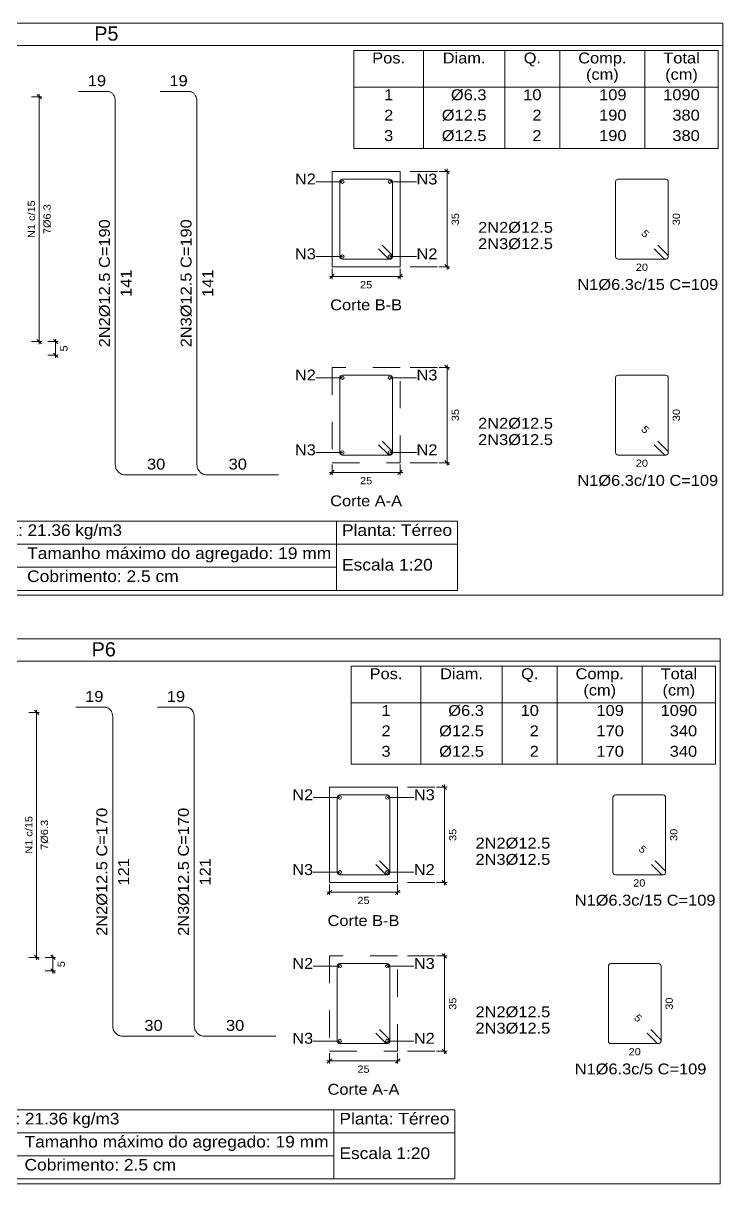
# Model space of a CAD drawing. Header units: inches. Extents: x -37 to 842, y -205 to 94.
# Drawn here: x 664.303 to 666.874, y 79.497 to 83.761 of the extents above; entities that cross this region are included whole.
import ezdxf
from ezdxf.enums import TextEntityAlignment as Align

# ---------------------------------------------------------------- set-up
doc = ezdxf.new("R2010")
doc.units = ezdxf.units.IN
doc.header["$MEASUREMENT"] = 0
doc.linetypes.add('CYPE_PUNTO', pattern=[0.075, 0, -0.075])
for name, color, linetype, lineweight in [('ARM_LONGITUDINAL_Ø12_5', 202, 'Continuous', 9), ('ARM_TRANSVERSAL_DIMENSOES_DOS_ESTRIBOS', 1, 'Continuous', 9), ('ARM_TRANSVERSAL_REFERENCIA', 1, 'Continuous', 9), ('ARM_TRANSVERSAL_Ø6_3', 202, 'Continuous', 9), ('CORTE_COTAS', 122, 'Continuous', 9), ('CORTE_LINHAS_DA_TABELA_DE_DADOS_DOS_PILARES', 1, 'Continuous', 9), ('CORTE_LINHAS_DA_TABELA_DE_DETALHE', 7, 'Continuous', 9), ('CORTE_LINHAS_DA_TABELA_DE_QUANTITATIVOS', 1, 'Continuous', 9), ('CORTE_TEXTO_DAS_COTAS', 122, 'Continuous', 9), ('CORTE_TEXTO_DAS_ELEVACOES_DOS_PILARES', 133, 'Continuous', 9), ('CORTE_TEXTOS_DA_TABELA_DE_DADOS_DOS_PILARES', 1, 'Continuous', 9), ('CORTE_TEXTOS_DA_TABELA_DE_QUANTITATIVOS', 1, 'Continuous', 9), ('CORTE_TITULO_DA_TABELA_DE_DETALHE', 51, 'Continuous', 15), ('PILCP_ARM_LONG_REFERENCIA', 106, 'Continuous', 9), ('PILCPSECC_ARM_LONG_LINHAS_DAS_ETIQUETAS_DAS_POSICOES_DE_ARMADURA_LONGITUDINAL', 106, 'Continuous', 9), ('PILCPSECC_ARM_LONG_REFERENCIA', 106, 'Continuous', 9), ('SECAO_CONCRETO', 2, 'Continuous', 9), ('SECAO_COTAS', 122, 'Continuous', 9), ('SECAO_LINHAS_DE_PROLONGAMENTO_DAS_COTAS', 122, 'CYPE_PUNTO', 9), ('SECAO_TEXTO_DAS_COTAS', 122, 'Continuous', 9)]:
    doc.layers.add(name, color=color, linetype=linetype, lineweight=lineweight)
doc.styles.add('CYPETXT', font='arial.ttf', dxfattribs={"height": 0.2})

msp = doc.modelspace()

# ---------------------------------------------------------------- linework, layer by layer
at = {"layer": 'ARM_LONGITUDINAL_Ø12_5'}
for points in [[(664.9418, 82.1012), (664.6793, 82.1012), (664.6761, 82.1013), (664.6728, 82.1018), (664.6696, 82.1025), (664.6665, 82.1035), (664.6635, 82.1047), (664.6606, 82.1062), (664.6578, 82.108), (664.6552, 82.11), (664.6528, 82.1122), (664.6506, 82.1146), (664.6486, 82.1172), (664.6469, 82.1199), (664.6454, 82.1228), (664.6441, 82.1259), (664.6431, 82.129), (664.6424, 82.1322), (664.642, 82.1354), (664.6418, 82.1387), (664.6418, 83.4724), (664.6417, 83.4756), (664.6414, 83.4789), (664.6409, 83.4821), (664.6402, 83.4852), (664.6394, 83.4882), (664.6383, 83.4911), (664.6371, 83.4939), (664.6356, 83.4965), (664.6341, 83.4989), (664.6324, 83.5011), (664.6305, 83.5031), (664.6286, 83.5049), (664.6265, 83.5064), (664.6244, 83.5076), (664.6222, 83.5086), (664.6199, 83.5093), (664.6176, 83.5097), (664.6153, 83.5099), (664.5066, 83.5099)], [(665.2418, 82.1012), (664.9793, 82.1012), (664.9761, 82.1013), (664.9728, 82.1018), (664.9696, 82.1025), (664.9665, 82.1035), (664.9635, 82.1047), (664.9606, 82.1062), (664.9578, 82.108), (664.9552, 82.11), (664.9528, 82.1122), (664.9506, 82.1146), (664.9486, 82.1172), (664.9469, 82.1199), (664.9453, 82.1228), (664.9441, 82.1259), (664.9431, 82.129), (664.9424, 82.1322), (664.942, 82.1354), (664.9418, 82.1387), (664.9418, 83.4724), (664.9417, 83.4756), (664.9414, 83.4789), (664.9409, 83.4821), (664.9402, 83.4852), (664.9393, 83.4882), (664.9383, 83.4911), (664.937, 83.4939), (664.9356, 83.4965), (664.9341, 83.4989), (664.9324, 83.5011), (664.9305, 83.5031), (664.9286, 83.5049), (664.9265, 83.5064), (664.9244, 83.5076), (664.9222, 83.5086), (664.9199, 83.5093), (664.9176, 83.5097), (664.9153, 83.5099), (664.8066, 83.5099)], [(664.9321, 80.0388), (664.6697, 80.0388), (664.6664, 80.039), (664.6631, 80.0394), (664.66, 80.0401), (664.6568, 80.0411), (664.6538, 80.0423), (664.6509, 80.0438), (664.6482, 80.0456), (664.6456, 80.0476), (664.6431, 80.0498), (664.6409, 80.0522), (664.6389, 80.0548), (664.6372, 80.0576), (664.6357, 80.0605), (664.6344, 80.0635), (664.6334, 80.0666), (664.6327, 80.0698), (664.6323, 80.073), (664.6322, 80.0763), (664.6322, 81.21), (664.6321, 81.2133), (664.6318, 81.2165), (664.6313, 81.2197), (664.6306, 81.2228), (664.6297, 81.2259), (664.6286, 81.2288), (664.6274, 81.2315), (664.626, 81.2341), (664.6244, 81.2365), (664.6227, 81.2387), (664.6209, 81.2407), (664.6189, 81.2425), (664.6169, 81.244), (664.6147, 81.2452), (664.6125, 81.2462), (664.6103, 81.2469), (664.608, 81.2474), (664.6056, 81.2475), (664.4969, 81.2475)], [(665.2321, 80.0388), (664.9696, 80.0388), (664.9664, 80.039), (664.9631, 80.0394), (664.9599, 80.0401), (664.9568, 80.0411), (664.9538, 80.0423), (664.9509, 80.0438), (664.9481, 80.0456), (664.9455, 80.0476), (664.9431, 80.0498), (664.9409, 80.0522), (664.9389, 80.0548), (664.9372, 80.0576), (664.9357, 80.0605), (664.9344, 80.0635), (664.9334, 80.0666), (664.9327, 80.0698), (664.9323, 80.073), (664.9321, 80.0763), (664.9321, 81.21), (664.932, 81.2133), (664.9317, 81.2165), (664.9312, 81.2197), (664.9305, 81.2228), (664.9297, 81.2259), (664.9286, 81.2288), (664.9274, 81.2315), (664.9259, 81.2341), (664.9244, 81.2365), (664.9227, 81.2387), (664.9208, 81.2407), (664.9189, 81.2425), (664.9168, 81.244), (664.9147, 81.2452), (664.9125, 81.2462), (664.9102, 81.2469), (664.9079, 81.2474), (664.9056, 81.2475), (664.7969, 81.2475)]]:
    msp.add_lwpolyline(points, dxfattribs=at)
for centre in [(665.4762, 83.1786), (665.651, 83.1786), (665.4762, 82.9037), (665.651, 82.9037), (665.4762, 82.4586), (665.651, 82.4586), (665.4762, 82.1837), (665.651, 82.1837), (665.4665, 80.9162), (665.6414, 80.9162), (665.4665, 80.6413), (665.6414, 80.6413), (665.4665, 80.2963), (665.6414, 80.2963), (665.4665, 80.0214), (665.6414, 80.0214)]:
    msp.add_circle(centre, 0.00625, dxfattribs=at)
at = {"layer": 'ARM_TRANSVERSAL_Ø6_3'}
for points in [[(665.609, 82.9324), (665.6444, 82.8971), (665.6458, 82.8959), (665.6475, 82.895), (665.6492, 82.8945), (665.651, 82.8943), (665.6529, 82.8945), (665.6546, 82.895), (665.6563, 82.8959), (665.6577, 82.8971), (665.6589, 82.8985), (665.6597, 82.9001), (665.6603, 82.9019), (665.6604, 82.9037), (665.6604, 83.1786), (665.6597, 83.1822), (665.6577, 83.1852), (665.6546, 83.1873), (665.651, 83.188), (665.4762, 83.188), (665.4726, 83.1873), (665.4695, 83.1852), (665.4675, 83.1822), (665.4668, 83.1786), (665.4668, 82.9037), (665.4675, 82.9001), (665.4695, 82.8971), (665.4726, 82.895), (665.4762, 82.8943), (665.651, 82.8943), (665.6529, 82.8945), (665.6546, 82.895), (665.6563, 82.8959), (665.6577, 82.8971), (665.6589, 82.8985), (665.6597, 82.9001), (665.6603, 82.9019), (665.6604, 82.9037), (665.6603, 82.9055), (665.6597, 82.9073), (665.6589, 82.9089), (665.6577, 82.9104), (665.6223, 82.9457)], [(666.6225, 82.9324), (666.6578, 82.8971), (666.6593, 82.8959), (666.6609, 82.895), (666.6627, 82.8945), (666.6645, 82.8943), (666.6663, 82.8945), (666.6681, 82.895), (666.6697, 82.8959), (666.6711, 82.8971), (666.6723, 82.8985), (666.6732, 82.9001), (666.6737, 82.9019), (666.6739, 82.9037), (666.6739, 83.1786), (666.6732, 83.1822), (666.6711, 83.1852), (666.6681, 83.1873), (666.6645, 83.188), (666.4896, 83.188), (666.486, 83.1873), (666.483, 83.1852), (666.4809, 83.1822), (666.4802, 83.1786), (666.4802, 82.9037), (666.4809, 82.9001), (666.483, 82.8971), (666.486, 82.895), (666.4896, 82.8943), (666.6645, 82.8943), (666.6663, 82.8945), (666.6681, 82.895), (666.6697, 82.8959), (666.6711, 82.8971), (666.6723, 82.8985), (666.6732, 82.9001), (666.6737, 82.9019), (666.6739, 82.9037), (666.6737, 82.9055), (666.6732, 82.9073), (666.6723, 82.9089), (666.6711, 82.9104), (666.6358, 82.9457)], [(665.609, 82.2125), (665.6444, 82.1771), (665.6458, 82.1759), (665.6475, 82.1751), (665.6492, 82.1745), (665.651, 82.1743), (665.6529, 82.1745), (665.6546, 82.1751), (665.6563, 82.1759), (665.6577, 82.1771), (665.6589, 82.1785), (665.6597, 82.1801), (665.6603, 82.1819), (665.6604, 82.1837), (665.6604, 82.4586), (665.6597, 82.4622), (665.6577, 82.4653), (665.6546, 82.4673), (665.651, 82.468), (665.4762, 82.468), (665.4726, 82.4673), (665.4695, 82.4653), (665.4675, 82.4622), (665.4668, 82.4586), (665.4668, 82.1837), (665.4675, 82.1801), (665.4695, 82.1771), (665.4726, 82.1751), (665.4762, 82.1743), (665.651, 82.1743), (665.6529, 82.1745), (665.6546, 82.1751), (665.6563, 82.1759), (665.6577, 82.1771), (665.6589, 82.1785), (665.6597, 82.1801), (665.6603, 82.1819), (665.6604, 82.1837), (665.6603, 82.1856), (665.6597, 82.1873), (665.6589, 82.189), (665.6577, 82.1904), (665.6223, 82.2257)], [(666.6225, 82.2125), (666.6578, 82.1771), (666.6593, 82.1759), (666.6609, 82.1751), (666.6627, 82.1745), (666.6645, 82.1743), (666.6663, 82.1745), (666.6681, 82.1751), (666.6697, 82.1759), (666.6711, 82.1771), (666.6723, 82.1785), (666.6732, 82.1801), (666.6737, 82.1819), (666.6739, 82.1837), (666.6739, 82.4586), (666.6732, 82.4622), (666.6711, 82.4653), (666.6681, 82.4673), (666.6645, 82.468), (666.4896, 82.468), (666.486, 82.4673), (666.483, 82.4653), (666.4809, 82.4622), (666.4802, 82.4586), (666.4802, 82.1837), (666.4809, 82.1801), (666.483, 82.1771), (666.486, 82.1751), (666.4896, 82.1743), (666.6645, 82.1743), (666.6663, 82.1745), (666.6681, 82.1751), (666.6697, 82.1759), (666.6711, 82.1771), (666.6723, 82.1785), (666.6732, 82.1801), (666.6737, 82.1819), (666.6739, 82.1837), (666.6737, 82.1856), (666.6732, 82.1873), (666.6723, 82.189), (666.6711, 82.1904), (666.6358, 82.2257)], [(665.5994, 80.67), (665.6347, 80.6347), (665.6361, 80.6335), (665.6378, 80.6327), (665.6395, 80.6321), (665.6414, 80.6319), (665.6432, 80.6321), (665.645, 80.6327), (665.6466, 80.6335), (665.648, 80.6347), (665.6492, 80.6361), (665.65, 80.6377), (665.6506, 80.6395), (665.6508, 80.6413), (665.6508, 80.9162), (665.65, 80.9198), (665.648, 80.9229), (665.645, 80.9249), (665.6414, 80.9256), (665.4665, 80.9256), (665.4629, 80.9249), (665.4598, 80.9229), (665.4578, 80.9198), (665.4571, 80.9162), (665.4571, 80.6413), (665.4578, 80.6377), (665.4598, 80.6347), (665.4629, 80.6327), (665.4665, 80.6319), (665.6414, 80.6319), (665.6432, 80.6321), (665.645, 80.6327), (665.6466, 80.6335), (665.648, 80.6347), (665.6492, 80.6361), (665.65, 80.6377), (665.6506, 80.6395), (665.6508, 80.6413), (665.6506, 80.6432), (665.65, 80.6449), (665.6492, 80.6466), (665.648, 80.648), (665.6127, 80.6833)], [(666.6128, 80.67), (666.6482, 80.6347), (666.6496, 80.6335), (666.6512, 80.6327), (666.653, 80.6321), (666.6548, 80.6319), (666.6566, 80.6321), (666.6584, 80.6327), (666.66, 80.6335), (666.6614, 80.6347), (666.6626, 80.6361), (666.6635, 80.6377), (666.664, 80.6395), (666.6642, 80.6413), (666.6642, 80.9162), (666.6635, 80.9198), (666.6614, 80.9229), (666.6584, 80.9249), (666.6548, 80.9256), (666.4799, 80.9256), (666.4763, 80.9249), (666.4733, 80.9229), (666.4712, 80.9198), (666.4705, 80.9162), (666.4705, 80.6413), (666.4712, 80.6377), (666.4733, 80.6347), (666.4763, 80.6327), (666.4799, 80.6319), (666.6548, 80.6319), (666.6566, 80.6321), (666.6584, 80.6327), (666.66, 80.6335), (666.6614, 80.6347), (666.6626, 80.6361), (666.6635, 80.6377), (666.664, 80.6395), (666.6642, 80.6413), (666.664, 80.6432), (666.6635, 80.6449), (666.6626, 80.6466), (666.6614, 80.648), (666.6261, 80.6833)], [(665.5994, 80.0501), (665.6347, 80.0147), (665.6361, 80.0136), (665.6378, 80.0127), (665.6395, 80.0121), (665.6414, 80.012), (665.6432, 80.0121), (665.645, 80.0127), (665.6466, 80.0136), (665.648, 80.0147), (665.6492, 80.0161), (665.65, 80.0178), (665.6506, 80.0195), (665.6508, 80.0214), (665.6508, 80.2963), (665.65, 80.2999), (665.648, 80.3029), (665.645, 80.3049), (665.6414, 80.3057), (665.4665, 80.3057), (665.4629, 80.3049), (665.4598, 80.3029), (665.4578, 80.2999), (665.4571, 80.2963), (665.4571, 80.0214), (665.4578, 80.0178), (665.4598, 80.0147), (665.4629, 80.0127), (665.4665, 80.012), (665.6414, 80.012), (665.6432, 80.0121), (665.645, 80.0127), (665.6466, 80.0136), (665.648, 80.0147), (665.6492, 80.0161), (665.65, 80.0178), (665.6506, 80.0195), (665.6508, 80.0214), (665.6506, 80.0232), (665.65, 80.025), (665.6492, 80.0266), (665.648, 80.028), (665.6127, 80.0634)], [(666.596, 80.0501), (666.6314, 80.0147), (666.6328, 80.0136), (666.6344, 80.0127), (666.6362, 80.0121), (666.638, 80.012), (666.6398, 80.0121), (666.6416, 80.0127), (666.6432, 80.0136), (666.6446, 80.0147), (666.6458, 80.0161), (666.6467, 80.0178), (666.6472, 80.0195), (666.6474, 80.0214), (666.6474, 80.2963), (666.6467, 80.2999), (666.6446, 80.3029), (666.6416, 80.3049), (666.638, 80.3057), (666.4631, 80.3057), (666.4595, 80.3049), (666.4565, 80.3029), (666.4544, 80.2999), (666.4537, 80.2963), (666.4537, 80.0214), (666.4544, 80.0178), (666.4565, 80.0147), (666.4595, 80.0127), (666.4631, 80.012), (666.638, 80.012), (666.6398, 80.0121), (666.6416, 80.0127), (666.6432, 80.0136), (666.6446, 80.0147), (666.6458, 80.0161), (666.6467, 80.0178), (666.6472, 80.0195), (666.6474, 80.0214), (666.6472, 80.0232), (666.6467, 80.025), (666.6458, 80.0266), (666.6446, 80.028), (666.6093, 80.0634)]]:
    msp.add_lwpolyline(points, dxfattribs=at)
at = {"layer": 'CORTE_COTAS'}
for p, q in [((664.3702, 83.4831), (664.3542, 83.4991)), ((664.3622, 83.4911), (664.3622, 83.5007)), ((664.3334, 83.4911), (664.3718, 83.4911)), ((664.3622, 82.5912), (664.3622, 83.4911)), ((664.3702, 82.5832), (664.3542, 82.5992)), ((664.4302, 82.5832), (664.4142, 82.5992)), ((664.4222, 82.5912), (664.4222, 82.6008)), ((664.3334, 82.5912), (664.3718, 82.5912)), ((664.3622, 82.5816), (664.3622, 82.5912)), ((664.3934, 82.5912), (664.4318, 82.5912)), ((664.4222, 82.5412), (664.4222, 82.5912)), ((664.3934, 82.5412), (664.4318, 82.5412)), ((664.4302, 82.5332), (664.4142, 82.5492)), ((664.4222, 82.5316), (664.4222, 82.5412)), ((664.3605, 81.2208), (664.3445, 81.2368)), ((664.3525, 81.2288), (664.3525, 81.2384)), ((664.3237, 81.2288), (664.3621, 81.2288)), ((664.3525, 80.3288), (664.3525, 81.2288)), ((664.3237, 80.3288), (664.3621, 80.3288)), ((664.3605, 80.3208), (664.3445, 80.3368)), ((664.3525, 80.3192), (664.3525, 80.3288)), ((664.3837, 80.3288), (664.4221, 80.3288)), ((664.4205, 80.3208), (664.4045, 80.3368)), ((664.4125, 80.3288), (664.4125, 80.3384)), ((664.4125, 80.2788), (664.4125, 80.3288)), ((664.3837, 80.2788), (664.4221, 80.2788)), ((664.4205, 80.2708), (664.4045, 80.2868)), ((664.4125, 80.2692), (664.4125, 80.2788))]:
    msp.add_line(p, q, dxfattribs=at)
at = {"layer": 'CORTE_LINHAS_DA_TABELA_DE_DADOS_DOS_PILARES'}
for p, q in [((663.2865, 81.9312), (665.8992, 81.9312)), ((665.4547, 81.9312), (665.4547, 81.6772)), ((665.8992, 81.9312), (665.8992, 81.6772)), ((663.2865, 81.8465), (665.8992, 81.8465)), ((663.2865, 81.7619), (665.4547, 81.7619)), ((663.2865, 81.6772), (665.8992, 81.6772)), ((663.2768, 79.7688), (665.8895, 79.7688)), ((665.445, 79.7688), (665.445, 79.5148)), ((665.8895, 79.7688), (665.8895, 79.5148)), ((663.2768, 79.6842), (665.8895, 79.6842)), ((663.2768, 79.5995), (665.445, 79.5995)), ((663.2768, 79.5148), (665.8895, 79.5148))]:
    msp.add_line(p, q, dxfattribs=at)
at = {"layer": 'CORTE_LINHAS_DA_TABELA_DE_DETALHE'}
for p, q in [((662.3106, 83.7611), (666.8743, 83.7611)), ((666.8743, 83.7611), (666.8743, 81.6592)), ((662.3106, 83.6791), (666.8743, 83.6791)), ((662.3106, 81.6592), (666.8743, 81.6592)), ((662.3009, 81.4987), (666.8647, 81.4987)), ((666.8647, 81.4987), (666.8647, 79.4968)), ((662.3009, 81.4167), (666.8647, 81.4167)), ((662.3009, 79.4968), (666.8647, 79.4968))]:
    msp.add_line(p, q, dxfattribs=at)
at = {"layer": 'CORTE_LINHAS_DA_TABELA_DE_QUANTITATIVOS'}
for p, q in [((665.5186, 83.6611), (666.8572, 83.6611)), ((665.5186, 83.6611), (665.5186, 83.3011)), ((665.7741, 83.6611), (665.7741, 83.3011)), ((666.0734, 83.6611), (666.0734, 83.3011)), ((666.2755, 83.6611), (666.2755, 83.3011)), ((666.5879, 83.6611), (666.5879, 83.3011)), ((666.8572, 83.6611), (666.8572, 83.3011)), ((665.5186, 83.5261), (666.8572, 83.5261)), ((665.5186, 83.3011), (666.8572, 83.3011)), ((665.509, 81.3987), (666.8475, 81.3987)), ((665.509, 81.3987), (665.509, 81.0387)), ((665.7644, 81.3987), (665.7644, 81.0387)), ((666.0637, 81.3987), (666.0637, 81.0387)), ((666.2658, 81.3987), (666.2658, 81.0387)), ((666.5782, 81.3987), (666.5782, 81.0387)), ((666.8475, 81.3987), (666.8475, 81.0387)), ((665.509, 81.2638), (666.8475, 81.2638)), ((665.509, 81.0387), (666.8475, 81.0387))]:
    msp.add_line(p, q, dxfattribs=at)
at = {"layer": 'PILCPSECC_ARM_LONG_LINHAS_DAS_ETIQUETAS_DAS_POSICOES_DE_ARMADURA_LONGITUDINAL'}
for p, q in [((665.4762, 83.1786), (665.3786, 83.1786)), ((665.651, 83.1786), (665.7486, 83.1786)), ((665.4762, 82.9037), (665.3786, 82.9037)), ((665.651, 82.9037), (665.7486, 82.9037)), ((665.4762, 82.4586), (665.3786, 82.4586)), ((665.651, 82.4586), (665.7486, 82.4586)), ((665.4762, 82.1837), (665.3786, 82.1837)), ((665.651, 82.1837), (665.7486, 82.1837)), ((665.4665, 80.9162), (665.3689, 80.9162)), ((665.6414, 80.9162), (665.7389, 80.9162)), ((665.4665, 80.6413), (665.3689, 80.6413)), ((665.6414, 80.6413), (665.7389, 80.6413)), ((665.4665, 80.2963), (665.3689, 80.2963)), ((665.6414, 80.2963), (665.7389, 80.2963)), ((665.4665, 80.0214), (665.3689, 80.0214)), ((665.6414, 80.0214), (665.7389, 80.0214))]:
    msp.add_line(p, q, dxfattribs=at)
at = {"layer": 'SECAO_CONCRETO'}
for points in [[(665.4386, 82.8662), (665.6886, 82.8662), (665.6886, 83.2161), (665.4386, 83.2161), (665.4386, 82.8662)], [(665.4289, 80.6038), (665.6789, 80.6038), (665.6789, 80.9538), (665.4289, 80.9538), (665.4289, 80.6038)]]:
    msp.add_lwpolyline(points, close=True, dxfattribs=at)
at = {"layer": 'SECAO_CONCRETO', "linetype": 'CYPE_PUNTO'}
for points in [[(665.4386, 82.1462), (665.6886, 82.1462), (665.6886, 82.4962), (665.4386, 82.4962), (665.4386, 82.1462)], [(665.4289, 79.9838), (665.6789, 79.9838), (665.6789, 80.3338), (665.4289, 80.3338), (665.4289, 79.9838)]]:
    msp.add_lwpolyline(points, close=True, dxfattribs=at)
at = {"layer": 'SECAO_COTAS'}
for p, q in [((665.8321, 83.2161), (665.8705, 83.2161)), ((665.8689, 83.2081), (665.8529, 83.2241)), ((665.8609, 83.2161), (665.8609, 83.2257)), ((665.8609, 82.8662), (665.8609, 83.2161)), ((665.4386, 82.8595), (665.4386, 82.8211)), ((665.6886, 82.8595), (665.6886, 82.8211)), ((665.8321, 82.8662), (665.8705, 82.8662)), ((665.8689, 82.8582), (665.8529, 82.8742)), ((665.8609, 82.8566), (665.8609, 82.8662)), ((665.429, 82.8307), (665.4386, 82.8307)), ((665.4306, 82.8227), (665.4466, 82.8387)), ((665.4386, 82.8307), (665.6886, 82.8307)), ((665.6806, 82.8227), (665.6966, 82.8387)), ((665.6886, 82.8307), (665.6982, 82.8307)), ((665.8321, 82.4962), (665.8705, 82.4962)), ((665.8689, 82.4882), (665.8529, 82.5042)), ((665.8609, 82.4962), (665.8609, 82.5058)), ((665.8609, 82.1462), (665.8609, 82.4962)), ((665.4386, 82.1395), (665.4386, 82.1011)), ((665.6886, 82.1395), (665.6886, 82.1011)), ((665.8321, 82.1462), (665.8705, 82.1462)), ((665.8689, 82.1382), (665.8529, 82.1542)), ((665.8609, 82.1366), (665.8609, 82.1462)), ((665.429, 82.1107), (665.4386, 82.1107)), ((665.4306, 82.1027), (665.4466, 82.1187)), ((665.4386, 82.1107), (665.6886, 82.1107)), ((665.6806, 82.1027), (665.6966, 82.1187)), ((665.6886, 82.1107), (665.6982, 82.1107)), ((665.8224, 80.9538), (665.8608, 80.9538)), ((665.8592, 80.9458), (665.8432, 80.9618)), ((665.8512, 80.9538), (665.8512, 80.9634)), ((665.8512, 80.6038), (665.8512, 80.9538)), ((665.4289, 80.5971), (665.4289, 80.5587)), ((665.6789, 80.5971), (665.6789, 80.5587)), ((665.8224, 80.6038), (665.8608, 80.6038)), ((665.8592, 80.5958), (665.8432, 80.6118)), ((665.8512, 80.5942), (665.8512, 80.6038)), ((665.4193, 80.5683), (665.4289, 80.5683)), ((665.4209, 80.5603), (665.4369, 80.5763)), ((665.4289, 80.5683), (665.6789, 80.5683)), ((665.6709, 80.5603), (665.6869, 80.5763)), ((665.6789, 80.5683), (665.6885, 80.5683)), ((665.8592, 80.3258), (665.8432, 80.3418)), ((665.8512, 80.3338), (665.8512, 80.3434)), ((665.8224, 80.3338), (665.8608, 80.3338)), ((665.8512, 79.9838), (665.8512, 80.3338)), ((665.4209, 79.9404), (665.4369, 79.9564)), ((665.4289, 79.9772), (665.4289, 79.9388)), ((665.6709, 79.9404), (665.6869, 79.9564)), ((665.6789, 79.9772), (665.6789, 79.9388)), ((665.8224, 79.9838), (665.8608, 79.9838)), ((665.8592, 79.9758), (665.8432, 79.9918)), ((665.8512, 79.9742), (665.8512, 79.9838)), ((665.4193, 79.9484), (665.4289, 79.9484)), ((665.4289, 79.9484), (665.6789, 79.9484)), ((665.6789, 79.9484), (665.6885, 79.9484))]:
    msp.add_line(p, q, dxfattribs=at)
at = {"layer": 'SECAO_LINHAS_DE_PROLONGAMENTO_DAS_COTAS'}
for p, q in [((665.8254, 83.2161), (665.6886, 83.2161)), ((665.4386, 82.8662), (665.4386, 82.8662)), ((665.6886, 82.8662), (665.6886, 82.8662)), ((665.8254, 82.8662), (665.6886, 82.8662)), ((665.8254, 82.4962), (665.6886, 82.4962)), ((665.4386, 82.1462), (665.4386, 82.1462)), ((665.6886, 82.1462), (665.6886, 82.1462)), ((665.8254, 82.1462), (665.6886, 82.1462)), ((665.8157, 80.9538), (665.6789, 80.9538)), ((665.4289, 80.6038), (665.4289, 80.6038)), ((665.6789, 80.6038), (665.6789, 80.6038)), ((665.8157, 80.6038), (665.6789, 80.6038)), ((665.8157, 80.3338), (665.6789, 80.3338)), ((665.4289, 79.9838), (665.4289, 79.9838)), ((665.6789, 79.9838), (665.6789, 79.9838)), ((665.8157, 79.9838), (665.6789, 79.9838))]:
    msp.add_line(p, q, dxfattribs=at)

# ---------------------------------------------------------------- texts
at = {"layer": 'ARM_TRANSVERSAL_DIMENSOES_DOS_ESTRIBOS', "style": 'CYPETXT', "width": 1.081159}
for s, height, rotation, p, p2 in [('30', 0.02667, 90, (666.717, 83.0188), (666.717, 83.0635)), ('5', 0.0267, 315, (666.5723, 82.9865), (666.5881, 82.9706)), ('30', 0.02667, 90, (666.717, 82.2988), (666.717, 82.3436)), ('5', 0.0267, 315, (666.5723, 82.2665), (666.5881, 82.2507)), ('30', 0.02667, 90, (666.7073, 80.7564), (666.7073, 80.8012)), ('5', 0.0267, 315, (666.5626, 80.7241), (666.5785, 80.7082)), ('30', 0.02667, 90, (666.6906, 80.1364), (666.6906, 80.1812)), ('5', 0.0267, 315, (666.5458, 80.1041), (666.5617, 80.0883))]:
    msp.add_text(s, height=height, rotation=rotation, dxfattribs=at).set_placement(p, p2, align=Align.FIT)
for p, p2 in [((666.5546, 82.8512), (666.5994, 82.8512)), ((666.5546, 82.1312), (666.5994, 82.1312)), ((666.545, 80.5888), (666.5898, 80.5888)), ((666.5282, 79.9688), (666.573, 79.9688))]:
    msp.add_text('20', height=0.02667, dxfattribs=at).set_placement(p, p2, align=Align.FIT)
at = {"layer": 'ARM_TRANSVERSAL_REFERENCIA', "style": 'CYPETXT'}
for s, width, p, p2 in [('N1%%c6.3c/15 C=109', 1.077623, (666.34, 82.7812), (666.8572, 82.7812)), ('N1%%c6.3c/10 C=109', 1.077623, (666.34, 82.0612), (666.8572, 82.0612)), ('N1%%c6.3c/15 C=109', 1.077623, (666.3303, 80.5188), (666.8475, 80.5188)), ('N1%%c6.3c/5 C=109', 1.077378, (666.3303, 79.8988), (666.8139, 79.8988))]:
    msp.add_text(s, height=0.039998, dxfattribs=dict(at, width=width)).set_placement(p, p2, align=Align.FIT)
at = {"layer": 'CORTE_TEXTO_DAS_COTAS', "style": 'CYPETXT'}
for s, height, width, p, p2 in [('N1 c/15', 0.02667, 1.078002, (664.3469, 82.972), (664.3469, 83.1103)), ('7%%c6.3', 0.02667, 1.079989, (664.4042, 82.9864), (664.4042, 83.0959)), ('5', 0.0267, 1.081159, (664.466, 82.555), (664.466, 82.5774)), ('N1 c/15', 0.02667, 1.078002, (664.3372, 80.7096), (664.3372, 80.848)), ('7%%c6.3', 0.02667, 1.079989, (664.3945, 80.724), (664.3945, 80.8336)), ('5', 0.0267, 1.081159, (664.4563, 80.2926), (664.4563, 80.315))]:
    msp.add_text(s, height=height, rotation=90, dxfattribs=dict(at, width=width)).set_placement(p, p2, align=Align.FIT)
at = {"layer": 'CORTE_TEXTO_DAS_ELEVACOES_DOS_PILARES', "style": 'CYPETXT'}
for s, width, p, p2 in [('Corte B-B', 1.076143, (665.4316, 82.7063), (665.6956, 82.7063)), ('Corte A-A', 1.075784, (665.4316, 81.9863), (665.6956, 81.9863)), ('Corte B-B', 1.076143, (665.4219, 80.4439), (665.6859, 80.4439)), ('Corte A-A', 1.075784, (665.4219, 79.824), (665.6859, 79.824))]:
    msp.add_text(s, height=0.04, dxfattribs=dict(at, width=width)).set_placement(p, p2, align=Align.FIT)
at = {"layer": 'CORTE_TEXTOS_DA_TABELA_DE_DADOS_DOS_PILARES', "style": 'CYPETXT'}
for s, width, p, p2 in [('Aço: CA-50 e CA-60 (2.1 kg). Taxa: 21.36 kg/m3', 1.057664, (663.3068, 81.8772), (664.6663, 81.8772)), ('Planta: Térreo', 1.070987, (665.475, 81.8772), (665.8795, 81.8772)), ('Tamanho máximo do agregado: 19 mm', 1.070892, (664.3177, 81.7925), (665.4353, 81.7925)), ('Escala 1:20', 1.070319, (665.475, 81.7502), (665.8084, 81.7502)), ('Cobrimento: 2.5 cm', 1.070765, (664.3177, 81.7079), (664.8746, 81.7079)), ('Aço: CA-50 e CA-60 (2.1 kg). Taxa: 21.36 kg/m3', 1.057664, (663.2972, 79.7148), (664.6566, 79.7148)), ('Planta: Térreo', 1.070987, (665.4654, 79.7148), (665.8698, 79.7148)), ('Tamanho máximo do agregado: 19 mm', 1.070892, (664.308, 79.6302), (665.4256, 79.6302)), ('Escala 1:20', 1.070319, (665.4654, 79.5878), (665.7987, 79.5878)), ('Cobrimento: 2.5 cm', 1.070765, (664.308, 79.5455), (664.8649, 79.5455))]:
    msp.add_text(s, height=0.042665, dxfattribs=dict(at, width=width)).set_placement(p, p2, align=Align.FIT)
at = {"layer": 'CORTE_TEXTOS_DA_TABELA_DE_QUANTITATIVOS', "style": 'CYPETXT'}
for s, width, p, p2 in [('Pos.', 1.078327, (665.5861, 83.6133), (665.7067, 83.6133)), ('Diam.', 1.077051, (665.8452, 83.6133), (666.0023, 83.6133)), ('Q.', 1.077895, (666.1427, 83.6133), (666.2062, 83.6133)), ('Comp.', 1.078839, (666.343, 83.6133), (666.5205, 83.6133)), ('Total', 1.081625, (666.6554, 83.6133), (666.7898, 83.6133)), ('(cm)', 1.07401, (666.3718, 83.5533), (666.4917, 83.5533)), ('(cm)', 1.07401, (666.6626, 83.5533), (666.7826, 83.5533)), ('1', 1.080913, (665.6296, 83.4783), (665.6632, 83.4783)), ('%%c6.3', 1.079443, (665.8752, 83.4783), (666.006, 83.4783)), ('10', 1.080913, (666.1409, 83.4783), (666.2081, 83.4783)), ('109', 1.080913, (666.4197, 83.4783), (666.5205, 83.4783)), ('1090', 1.080913, (666.6554, 83.4783), (666.7898, 83.4783)), ('2', 1.080913, (665.6296, 83.4033), (665.6632, 83.4033)), ('%%c12.5', 1.079743, (665.8416, 83.4033), (666.0059, 83.4033)), ('2', 1.080913, (666.1744, 83.4033), (666.208, 83.4033)), ('190', 1.080913, (666.4197, 83.4033), (666.5205, 83.4033)), ('380', 1.080913, (666.689, 83.4033), (666.7898, 83.4033)), ('3', 1.080913, (665.6296, 83.3282), (665.6632, 83.3282)), ('%%c12.5', 1.079743, (665.8416, 83.3282), (666.0059, 83.3282)), ('2', 1.080913, (666.1744, 83.3282), (666.208, 83.3282)), ('190', 1.080913, (666.4197, 83.3282), (666.5205, 83.3282)), ('380', 1.080913, (666.689, 83.3282), (666.7898, 83.3282)), ('Pos.', 1.078327, (665.5764, 81.3509), (665.697, 81.3509)), ('Diam.', 1.077051, (665.8355, 81.3509), (665.9927, 81.3509)), ('Q.', 1.077895, (666.133, 81.3509), (666.1965, 81.3509)), ('Comp.', 1.078839, (666.3333, 81.3509), (666.5108, 81.3509)), ('Total', 1.081625, (666.6457, 81.3509), (666.7801, 81.3509)), ('(cm)', 1.07401, (666.3621, 81.2909), (666.482, 81.2909)), ('(cm)', 1.07401, (666.6529, 81.2909), (666.7729, 81.2909)), ('1', 1.080913, (665.6199, 81.2159), (665.6535, 81.2159)), ('%%c6.3', 1.079443, (665.8655, 81.2159), (665.9963, 81.2159)), ('10', 1.080913, (666.1312, 81.2159), (666.1984, 81.2159)), ('109', 1.080913, (666.41, 81.2159), (666.5108, 81.2159)), ('1090', 1.080913, (666.6457, 81.2159), (666.7801, 81.2159)), ('2', 1.080913, (665.6199, 81.1409), (665.6535, 81.1409)), ('%%c12.5', 1.079743, (665.8319, 81.1409), (665.9963, 81.1409)), ('2', 1.080913, (666.1648, 81.1409), (666.1983, 81.1409)), ('170', 1.080913, (666.41, 81.1409), (666.5108, 81.1409)), ('340', 1.080913, (666.6793, 81.1409), (666.7801, 81.1409)), ('3', 1.080913, (665.6199, 81.0659), (665.6535, 81.0659)), ('%%c12.5', 1.079743, (665.8319, 81.0659), (665.9963, 81.0659)), ('2', 1.080913, (666.1648, 81.0659), (666.1983, 81.0659)), ('170', 1.080913, (666.41, 81.0659), (666.5108, 81.0659)), ('340', 1.080913, (666.6793, 81.0659), (666.7801, 81.0659))]:
    msp.add_text(s, height=0.04, dxfattribs=dict(at, width=width)).set_placement(p, p2, align=Align.FIT)
at = {"layer": 'CORTE_TITULO_DA_TABELA_DE_DETALHE', "style": 'CYPETXT'}
for s, p in [('P5', (664.5645, 83.6971)), ('P6', (664.5548, 81.4347))]:
    msp.add_text(s, height=0.052, dxfattribs=at).set_placement(p)
at = {"layer": 'PILCP_ARM_LONG_REFERENCIA', "style": 'CYPETXT', "width": 1.081159}
for s, p, p2 in [('19', (664.5406, 83.5299), (664.6078, 83.5299)), ('19', (664.8406, 83.5299), (664.9078, 83.5299)), ('30', (664.7582, 82.1212), (664.8254, 82.1212)), ('30', (665.0582, 82.1212), (665.1254, 82.1212)), ('19', (664.5309, 81.2675), (664.5981, 81.2675)), ('19', (664.8309, 81.2675), (664.8981, 81.2675)), ('30', (664.7486, 80.0588), (664.8158, 80.0588)), ('30', (665.0485, 80.0588), (665.1157, 80.0588))]:
    msp.add_text(s, height=0.04, dxfattribs=at).set_placement(p, p2, align=Align.FIT)
at = {"layer": 'PILCP_ARM_LONG_REFERENCIA', "style": 'CYPETXT'}
for s, height, width, p, p2 in [('2N2%%c12.5 C=190', 0.039998, 1.077712, (664.6218, 82.5703), (664.6218, 83.0407)), ('2N3%%c12.5 C=190', 0.039998, 1.077712, (664.9218, 82.5703), (664.9218, 83.0407)), ('141', 0.04, 1.081159, (664.7018, 82.7551), (664.7018, 82.8559)), ('141', 0.04, 1.081159, (665.0018, 82.7551), (665.0018, 82.8559)), ('2N2%%c12.5 C=170', 0.039998, 1.077712, (664.6122, 80.408), (664.6122, 80.8783)), ('2N3%%c12.5 C=170', 0.039998, 1.077712, (664.9121, 80.408), (664.9121, 80.8783)), ('121', 0.04, 1.081159, (664.6922, 80.5928), (664.6922, 80.6936)), ('121', 0.04, 1.081159, (664.9921, 80.5928), (664.9921, 80.6936))]:
    msp.add_text(s, height=height, rotation=90, dxfattribs=dict(at, width=width)).set_placement(p, p2, align=Align.FIT)
at = {"layer": 'PILCPSECC_ARM_LONG_REFERENCIA', "style": 'CYPETXT'}
for s, width, p, p2 in [('N2', 1.075141, (665.3018, 83.1686), (665.3786, 83.1686)), ('N3', 1.075141, (665.7486, 83.1686), (665.8254, 83.1686)), ('2N2%%c12.5', 1.078772, (665.9752, 82.991), (666.25, 82.991)), ('2N3%%c12.5', 1.078772, (665.9752, 82.931), (666.25, 82.931)), ('N3', 1.075141, (665.3018, 82.8937), (665.3786, 82.8937)), ('N2', 1.075141, (665.7486, 82.8937), (665.8254, 82.8937)), ('N2', 1.075141, (665.3018, 82.4486), (665.3786, 82.4486)), ('N3', 1.075141, (665.7486, 82.4486), (665.8254, 82.4486)), ('2N2%%c12.5', 1.078772, (665.9752, 82.2711), (666.25, 82.2711)), ('2N3%%c12.5', 1.078772, (665.9752, 82.2111), (666.25, 82.2111)), ('N3', 1.075141, (665.3018, 82.1737), (665.3786, 82.1737)), ('N2', 1.075141, (665.7486, 82.1737), (665.8254, 82.1737)), ('N2', 1.075141, (665.2921, 80.9062), (665.3689, 80.9062)), ('N3', 1.075141, (665.7389, 80.9062), (665.8157, 80.9062)), ('2N2%%c12.5', 1.078772, (665.9656, 80.7286), (666.2403, 80.7286)), ('2N3%%c12.5', 1.078772, (665.9656, 80.6687), (666.2403, 80.6687)), ('N3', 1.075141, (665.2921, 80.6313), (665.3689, 80.6313)), ('N2', 1.075141, (665.7389, 80.6313), (665.8157, 80.6313)), ('N2', 1.075141, (665.2921, 80.2863), (665.3689, 80.2863)), ('N3', 1.075141, (665.7389, 80.2863), (665.8157, 80.2863)), ('2N2%%c12.5', 1.078772, (665.9656, 80.1087), (666.2403, 80.1087)), ('2N3%%c12.5', 1.078772, (665.9656, 80.0487), (666.2403, 80.0487)), ('N3', 1.075141, (665.2921, 80.0114), (665.3689, 80.0114)), ('N2', 1.075141, (665.7389, 80.0114), (665.8157, 80.0114))]:
    msp.add_text(s, height=0.04, dxfattribs=dict(at, width=width)).set_placement(p, p2, align=Align.FIT)
at = {"layer": 'SECAO_TEXTO_DAS_COTAS', "style": 'CYPETXT', "width": 1.081159}
for p, p2 in [((665.9046, 83.0188), (665.9046, 83.0635)), ((665.9046, 82.2988), (665.9046, 82.3436)), ((665.8949, 80.7564), (665.8949, 80.8012)), ((665.8949, 80.1364), (665.8949, 80.1812))]:
    msp.add_text('35', height=0.02667, rotation=90, dxfattribs=at).set_placement(p, p2, align=Align.FIT)
for p, p2 in [((665.5412, 82.787), (665.586, 82.787)), ((665.5412, 82.067), (665.586, 82.067)), ((665.5315, 80.5246), (665.5763, 80.5246)), ((665.5315, 79.9046), (665.5763, 79.9046))]:
    msp.add_text('25', height=0.02667, dxfattribs=at).set_placement(p, p2, align=Align.FIT)

doc.saveas('drawing.dxf')
